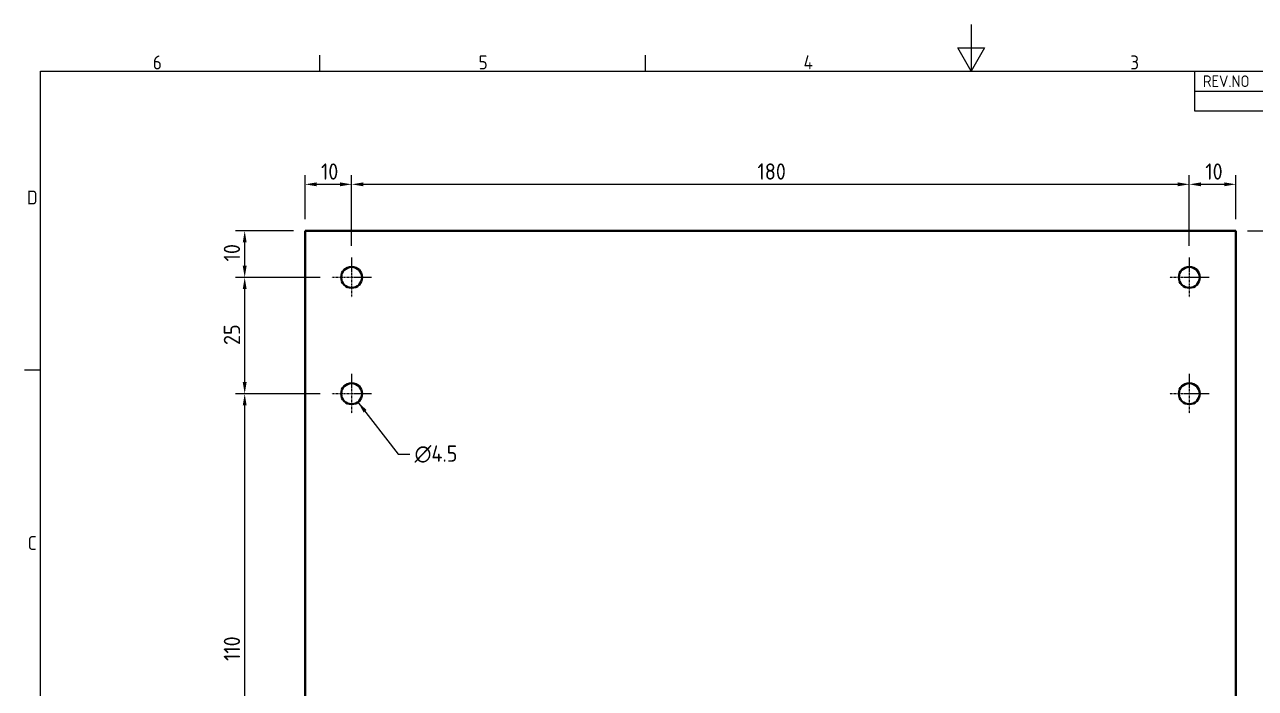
# Model space of a CAD drawing. Header units: millimetres. Extents: x 0 to 420, y 0 to 297.
# Drawn here: x 6.6 to 271.1, y 154.4 to 297 of the extents above; entities that cross this region are included whole.
import ezdxf

# ---------------------------------------------------------------- set-up
doc = ezdxf.new("R2010")
doc.units = ezdxf.units.MM
doc.linetypes.add('CHAIN', pattern=[0.7087, 0.4724, -0.0591, 0.1181, -0.0591])
doc.layers.get('0').update_dxf_attribs({"color": 3, "lineweight": 25, "true_color": 0x00ff00})
for name, color, linetype, lineweight, true_color in [('가시적인 것(ISO)', 3, 'Continuous', 40, 0x00ff00), ('기호(ISO)', 5, 'Continuous', 25, 0x0000ff), ('중심 표식(ISO)', 1, 'Continuous', 25, 0xff0000), ('치수(ISO)', 2, 'Continuous', 25, 0xffff00)]:
    doc.layers.add(name, color=color, linetype=linetype, lineweight=lineweight, true_color=true_color)
doc.layers.add('경계(ISO)', color=7, linetype='Continuous', lineweight=25)
doc.styles.add('ISO ProportionalPSTEK', font='isocp.shx')
doc.styles.add('문자 텍스트_PSTEK_POSCO', font='isocp.shx')
doc.styles.add('치수 텍스트_PSTEK_POSCO', font='isocp.shx')
doc.dimstyles.new('치수_PSTEK_POSCO', dxfattribs={"dimtxt": 3.5, "dimasz": 2.5, "dimexe": 2, "dimexo": 2.5, "dimgap": 1, "dimtad": 1, "dimrnd": 1e-08, "dimdsep": 46, "dimtxsty": '치수 텍스트_PSTEK_POSCO', "dimcen": 0.09, "dimdle": 10, "dimclrd": 7, "dimclre": 7, "dimclrt": 2, "dimadec": 1, "dimazin": 2, "dimtfac": 1, "dimtmove": 0, "dimatfit": 3, "dimfxl": 1, "dimtolj": 1, "dimlwd": -1, "dimlwe": -1, "dimarcsym": 0})
doc.dimstyles.new('치수_PSTEK_POSCO$7', dxfattribs={"dimtxt": 3.5, "dimasz": 2.5, "dimexe": 2, "dimexo": 2.5, "dimgap": 1, "dimtad": 1, "dimrnd": 1e-08, "dimdsep": 46, "dimtxsty": '치수 텍스트_PSTEK_POSCO', "dimcen": 0.09, "dimdle": 10, "dimclrd": 7, "dimclre": 7, "dimclrt": 2, "dimadec": 1, "dimazin": 2, "dimtfac": 1, "dimtmove": 0, "dimatfit": 3, "dimfxl": 1, "dimtolj": 1, "dimlwd": -1, "dimlwe": -1, "dimarcsym": 0})

# ---------------------------------------------------------------- blocks, each defined once
blk = doc.blocks.new('경계 Default Border')
at = {"layer": '경계(ISO)'}
for p, q in [((70, 287.0000076293945), (70, 290.4000091552734)), ((140, 287.0000076293945), (140, 290.4000091552734)), ((10, 222.7499961853027), (6.599999666213989, 222.7499961853027))]:
    blk.add_line(p, q, dxfattribs=at)
at = {"layer": '경계(ISO)', "flags": 128}
for points in [[(210, 297.0000076293945), (210, 287.0000076293945), (207.1132469177246, 292.0000076293945), (212.8867530822754, 292.0000076293945), (210, 287.0000076293945)], [(10, 10), (10, 287.0000076293945), (410, 287.0000076293945), (410, 10), (10, 10)]]:
    blk.add_lwpolyline(points, dxfattribs=at)
at = {"layer": '경계(ISO)', "color": 2, "true_color": 0xffff00, "char_height": 3.00000011920929, "attachment_point": 7, "style": '문자 텍스트_PSTEK_POSCO'}
for s, insert in [('6', (34.14453946055966, 287.3713945155963)), ('5', (104.1445394605597, 287.3713945155963)), ('4', (173.9734701308116, 287.4)), ('3', (244.1685395229535, 287.3713945155963)), ('D', (7.078270083685684, 258.3463944559917)), ('C', (7.244539400955009, 184.0963944559917))]:
    blk.add_mtext(s, dxfattribs=dict(at, insert=insert))
blk = doc.blocks.new('리비전 내역')
at = {"layer": '기호(ISO)'}
for p, q in [((258, 287.0000076293945), (410, 287.0000076293945)), ((258, 287.0000076293945), (258, 282.7200076293945)), ((273, 287.0000076293945), (273, 282.7200076293945)), ((288, 287.0000076293945), (288, 282.7200076293945)), ((365, 287.0000076293945), (365, 282.7200076293945)), ((380, 287.0000076293945), (380, 282.7200076293945)), ((395, 287.0000076293945), (395, 282.7200076293945)), ((410, 287.0000076293945), (410, 282.7200076293945)), ((258, 282.7200076293945), (410, 282.7200076293945)), ((258, 282.7200076293945), (258, 278.4400076293945)), ((273, 282.7200076293945), (273, 278.4400076293945)), ((288, 282.7200076293945), (288, 278.4400076293945)), ((365, 282.7200076293945), (365, 278.4400076293945)), ((380, 282.7200076293945), (380, 278.4400076293945)), ((395, 282.7200076293945), (395, 278.4400076293945)), ((410, 282.7200076293945), (410, 278.4400076293945)), ((258, 278.4400076293945), (410, 278.4400076293945))]:
    blk.add_line(p, q, dxfattribs=at)
at = {"layer": '기호(ISO)', "color": 2, "true_color": 0xffff00, "char_height": 2.5, "attachment_point": 7, "style": 'ISO ProportionalPSTEK'}
for s, insert in [('REV.NO', (259.7871163682308, 283.5831900503393)), ('DATE', (276.3142317728366, 283.5831900503393)), ('DESCRIPTION OF REVISION', (305.5070204333629, 283.5831900503393)), ('DRA.BY', (366.4757339553204, 283.5831900503393)), ('CH.BY', (382.8642915086117, 283.5831900503393)), ('APP.BY', (396.4777339604404, 283.5831900503393))]:
    blk.add_mtext(s, dxfattribs=dict(at, insert=insert))
blk = doc.blocks.new('*D22')
at = {"layer": 'Defpoints', "color": 0, "transparency": 16777216}
for p in [(53.89192365226226, 252.6769779423462), (66.86228570736468, 252.6769779423461), (72.61228570736469, 242.6769779423461)]:
    blk.add_point(p, dxfattribs=at)
at = {"layer": '치수(ISO)', "color": 7, "transparency": 16777216}
for p, q in [((64.36228570736468, 252.6769779423461), (51.89192365226226, 252.6769779423462)), ((53.89192365226226, 245.1769779423462), (53.89192365226226, 250.1769779423462)), ((70.11228570736469, 242.6769779423461), (51.89192365226226, 242.6769779423462))]:
    blk.add_line(p, q, dxfattribs=at)
for points in [[(53.4752569855956, 250.1769779423462), (54.30859031892893, 250.1769779423462), (53.89192365226226, 252.6769779423462)], [(53.4752569855956, 245.1769779423462), (54.30859031892893, 245.1769779423462), (53.89192365226226, 242.6769779423462)]]:
    blk.add_solid(points, dxfattribs=at)
at = {"layer": '치수(ISO)', "color": 2, "transparency": 16777216, "insert": (51.14192365226222, 246.1105999895902), "char_height": 3.5, "attachment_point": 4, "rotation": 90, "style": '치수 텍스트_PSTEK_POSCO'}
blk.add_mtext('\\A1;10', dxfattribs=at)
blk = doc.blocks.new('*D23')
at = {"layer": 'Defpoints', "color": 0, "transparency": 16777216}
for p in [(53.89192365226226, 242.6769779423462), (72.61228570736469, 242.6769779423461), (72.61228570736469, 217.6769779423461)]:
    blk.add_point(p, dxfattribs=at)
at = {"layer": '치수(ISO)', "color": 7, "transparency": 16777216}
for p, q in [((70.11228570736469, 242.6769779423461), (51.89192365226226, 242.6769779423462)), ((53.89192365226226, 220.1769779423462), (53.89192365226226, 240.1769779423462)), ((70.11228570736469, 217.6769779423461), (51.89192365226226, 217.6769779423462))]:
    blk.add_line(p, q, dxfattribs=at)
for points in [[(53.4752569855956, 240.1769779423462), (54.30859031892893, 240.1769779423462), (53.89192365226226, 242.6769779423462)], [(53.47525698559559, 220.1769779423462), (54.30859031892892, 220.1769779423462), (53.89192365226226, 217.6769779423462)]]:
    blk.add_solid(points, dxfattribs=at)
at = {"layer": '치수(ISO)', "color": 2, "transparency": 16777216, "insert": (51.14157916407324, 228.1450515925529), "char_height": 3.5, "attachment_point": 4, "rotation": 90, "style": '치수 텍스트_PSTEK_POSCO'}
blk.add_mtext('\\A1;25', dxfattribs=at)
blk = doc.blocks.new('*D24')
at = {"layer": 'Defpoints', "color": 0, "transparency": 16777216}
for p in [(53.89192365226226, 217.6769779423462), (72.61228570736469, 217.6769779423461), (72.61228570736475, 107.6769779423462)]:
    blk.add_point(p, dxfattribs=at)
at = {"layer": '치수(ISO)', "color": 7, "transparency": 16777216}
for p, q in [((70.11228570736469, 217.6769779423461), (51.89192365226226, 217.6769779423462)), ((53.89192365226224, 110.1769779423462), (53.89192365226226, 215.1769779423462)), ((70.11228570736475, 107.6769779423462), (51.89192365226224, 107.6769779423462))]:
    blk.add_line(p, q, dxfattribs=at)
for points in [[(53.4752569855956, 215.1769779423462), (54.30859031892893, 215.1769779423462), (53.89192365226226, 217.6769779423462)], [(53.47525698559557, 110.1769779423462), (54.3085903189289, 110.1769779423462), (53.89192365226224, 107.6769779423462)]]:
    blk.add_solid(points, dxfattribs=at)
at = {"layer": '치수(ISO)', "color": 2, "transparency": 16777216, "insert": (51.14192365226222, 160.2355999895902), "char_height": 3.5, "attachment_point": 4, "rotation": 90, "style": '치수 텍스트_PSTEK_POSCO'}
blk.add_mtext('\\A1;110', dxfattribs=at)
blk = doc.blocks.new('*D27')
at = {"layer": 'Defpoints', "color": 0, "transparency": 16777216}
for p in [(76.86228570736469, 262.6769779423461), (66.86228570736469, 252.6769779423461), (76.86228570736469, 246.9269779423462)]:
    blk.add_point(p, dxfattribs=at)
at = {"layer": '치수(ISO)', "color": 7, "transparency": 16777216}
for p, q in [((66.86228570736469, 255.1769779423461), (66.86228570736469, 264.6769779423461)), ((76.86228570736469, 249.4269779423462), (76.86228570736469, 264.6769779423461)), ((69.36228570736469, 262.6769779423461), (74.36228570736469, 262.6769779423461))]:
    blk.add_line(p, q, dxfattribs=at)
for points in [[(69.36228570736469, 263.0936446090128), (69.36228570736469, 262.2603112756794), (66.86228570736469, 262.6769779423461)], [(74.36228570736469, 263.0936446090128), (74.36228570736469, 262.2603112756794), (76.86228570736469, 262.6769779423461)]]:
    blk.add_solid(points, dxfattribs=at)
at = {"layer": '치수(ISO)', "color": 2, "transparency": 16777216, "insert": (70.27590775460878, 265.4269779423461), "char_height": 3.5, "attachment_point": 4, "style": '치수 텍스트_PSTEK_POSCO'}
blk.add_mtext('\\A1;10', dxfattribs=at)
blk = doc.blocks.new('*D28')
at = {"layer": 'Defpoints', "color": 0, "transparency": 16777216}
for p in [(256.8622857073647, 262.6769779423461), (76.86228570736469, 246.9269779423462), (256.8622857073647, 246.9269779423462)]:
    blk.add_point(p, dxfattribs=at)
at = {"layer": '치수(ISO)', "color": 7, "transparency": 16777216}
for p, q in [((76.86228570736469, 249.4269779423462), (76.86228570736469, 264.6769779423461)), ((256.8622857073647, 249.4269779423462), (256.8622857073647, 264.6769779423461)), ((79.36228570736469, 262.6769779423461), (254.3622857073647, 262.6769779423461))]:
    blk.add_line(p, q, dxfattribs=at)
for points in [[(79.36228570736469, 263.0936446090128), (79.36228570736469, 262.2603112756794), (76.86228570736469, 262.6769779423461)], [(254.3622857073647, 263.0936446090128), (254.3622857073647, 262.2603112756794), (256.8622857073647, 262.6769779423461)]]:
    blk.add_solid(points, dxfattribs=at)
at = {"layer": '치수(ISO)', "color": 2, "transparency": 16777216, "insert": (164.0709077546088, 265.4269779423461), "char_height": 3.5, "attachment_point": 4, "style": '치수 텍스트_PSTEK_POSCO'}
blk.add_mtext('\\A1;180', dxfattribs=at)
blk = doc.blocks.new('*D29')
at = {"layer": 'Defpoints', "color": 0, "transparency": 16777216}
for p in [(266.8622857073647, 262.6769779423461), (266.8622857073647, 252.6769779423461), (256.8622857073647, 246.9269779423462)]:
    blk.add_point(p, dxfattribs=at)
at = {"layer": '치수(ISO)', "color": 7, "transparency": 16777216}
for p, q in [((256.8622857073647, 249.4269779423462), (256.8622857073647, 264.6769779423461)), ((266.8622857073647, 255.1769779423461), (266.8622857073647, 264.6769779423461)), ((259.3622857073647, 262.6769779423461), (264.3622857073647, 262.6769779423461))]:
    blk.add_line(p, q, dxfattribs=at)
for points in [[(259.3622857073647, 263.0936446090128), (259.3622857073647, 262.2603112756794), (256.8622857073647, 262.6769779423461)], [(264.3622857073647, 263.0936446090128), (264.3622857073647, 262.2603112756794), (266.8622857073647, 262.6769779423461)]]:
    blk.add_solid(points, dxfattribs=at)
at = {"layer": '치수(ISO)', "color": 2, "transparency": 16777216, "insert": (260.2959077546088, 265.4269779423461), "char_height": 3.5, "attachment_point": 4, "style": '치수 텍스트_PSTEK_POSCO'}
blk.add_mtext('\\A1;10', dxfattribs=at)
blk = doc.blocks.new('*D31')
at = {"layer": 'Defpoints', "color": 0, "transparency": 16777216}
for p in [(266.8622857073647, 252.6769779423461), (278.5999882139818, 252.6769779423461), (266.8622857073648, 72.67697794234614)]:
    blk.add_point(p, dxfattribs=at)
at = {"layer": '치수(ISO)', "color": 7, "transparency": 16777216}
for p, q in [((269.3622857073647, 252.6769779423461), (280.5999882139818, 252.6769779423461)), ((278.5999882139817, 75.17697794234614), (278.5999882139818, 250.1769779423461)), ((269.3622857073648, 72.67697794234614), (280.5999882139817, 72.67697794234614))]:
    blk.add_line(p, q, dxfattribs=at)
for points in [[(278.1833215473151, 250.1769779423461), (279.0166548806484, 250.1769779423461), (278.5999882139818, 252.6769779423461)], [(278.183321547315, 75.17697794234614), (279.0166548806484, 75.17697794234614), (278.5999882139817, 72.67697794234614)]]:
    blk.add_solid(points, dxfattribs=at)
at = {"layer": '치수(ISO)', "color": 2, "transparency": 16777216, "insert": (275.8499882139817, 159.8755999895902), "char_height": 3.5, "attachment_point": 4, "rotation": 90, "style": '치수 텍스트_PSTEK_POSCO'}
blk.add_mtext('\\A1;180', dxfattribs=at)

msp = doc.modelspace()

# ---------------------------------------------------------------- linework, layer by layer
at = {"layer": '가시적인 것(ISO)'}
for p, q in [((66.86228570736468, 252.6769779423461), (66.86228570736472, 72.67697794234614)), ((266.8622857073647, 252.6769779423461), (66.86228570736468, 252.6769779423461)), ((266.8622857073647, 72.67697794234613), (266.8622857073647, 252.6769779423461))]:
    msp.add_line(p, q, dxfattribs=at)
for centre in [(76.86228570736468, 242.6769779423461), (256.8622857073647, 242.6769779423462), (76.86228570736468, 217.6769779423461), (256.8622857073647, 217.6769779423461)]:
    msp.add_circle(centre, 2.25, dxfattribs=at)
at = {"layer": '중심 표식(ISO)', "linetype": 'CHAIN'}
for p, q in [((76.86228570736469, 246.9269779423462), (76.86228570736469, 238.4269779423461)), ((256.8622857073647, 246.9269779423462), (256.8622857073647, 238.4269779423462)), ((81.1122857073647, 242.6769779423461), (72.61228570736469, 242.6769779423461)), ((261.1122857073647, 242.6769779423462), (252.6122857073647, 242.6769779423462)), ((76.86228570736469, 221.9269779423462), (76.86228570736469, 213.4269779423461)), ((256.8622857073647, 221.9269779423462), (256.8622857073647, 213.4269779423462)), ((81.1122857073647, 217.6769779423461), (72.61228570736469, 217.6769779423461)), ((261.1122857073647, 217.6769779423462), (252.6122857073647, 217.6769779423462))]:
    msp.add_line(p, q, dxfattribs=at)

# ---------------------------------------------------------------- block references
msp.add_blockref('경계 Default Border', (0, 0))
at = {"layer": '기호(ISO)'}
msp.add_blockref('리비전 내역', (0, 0), dxfattribs=at)

# ---------------------------------------------------------------- texts
at = {"layer": '기호(ISO)', "color": 2, "true_color": 0xffff00, "insert": (90.38731737850185, 204.705348437778), "char_height": 3.499999940395355, "width": 11.03152021169663, "attachment_point": 4, "line_spacing_factor": 0.612500011920929, "style": '치수 텍스트_PSTEK_POSCO'}
msp.add_mtext('{\\fAIGDT|b0|i0;\\H3.5000;n\\fisocp|b0|i0;\\H3.5000;4.5}', dxfattribs=at)

# ---------------------------------------------------------------- dimensions: what is measured, and where the dimension line sits
at = {"layer": '치수(ISO)', "color": 7}
for base, p1, p2, angle, picture, middle in [((76.86228570736469, 262.6769779423461), (66.86228570736469, 252.6769779423461), (76.86228570736469, 246.9269779423462), 180, '*D27', (71.85228570736469, 262.6769779423461)), ((256.8622857073647, 262.6769779423461), (76.86228570736469, 246.9269779423462), (256.8622857073647, 246.9269779423462), 180, '*D28', (166.8722857073647, 262.6769779423461)), ((266.8622857073647, 262.6769779423461), (256.8622857073647, 246.9269779423462), (266.8622857073647, 252.6769779423461), 180, '*D29', (261.8722857073647, 262.6769779423461)), ((53.89192365226226, 252.6769779423462), (72.61228570736469, 242.6769779423461), (66.86228570736468, 252.6769779423461), 90, '*D22', (53.89192365226222, 247.6869779423461)), ((278.5999882139818, 252.6769779423461), (266.8622857073648, 72.67697794234614), (266.8622857073647, 252.6769779423461), 90, '*D31', (278.5999882139817, 162.6769779423461)), ((53.89192365226226, 242.6769779423462), (72.61228570736469, 217.6769779423461), (72.61228570736469, 242.6769779423461), 90, '*D23', (53.89192365226222, 230.1869779423461)), ((53.89192365226226, 217.6769779423462), (72.61228570736475, 107.6769779423462), (72.61228570736469, 217.6769779423461), 90, '*D24', (53.89192365226222, 162.6869779423461))]:
    dim = msp.add_linear_dim(base=base, p1=p1, p2=p2, angle=angle, dimstyle='치수_PSTEK_POSCO', override={"dimdec": 2, "dimtp": 0, "dimtm": -0, "dimtdec": 2, "dimtofl": 0, "dimatfit": 1}, dxfattribs=at)
    dim.commit()
    dim.dimension.update_dxf_attribs({"geometry": picture, "text_midpoint": middle, "dimtype": 160})

# ---------------------------------------------------------------- leaders
at = {"layer": '기호(ISO)', "color": 7, "annotation_type": 0, "has_hookline": 1, "hookline_direction": 0, "text_width": 10.23722085042391}
msp.add_leader([(78.2291617436153, 215.8897594605919), (86.88731737850185, 204.705348437778), (89.38731737850185, 204.705348437778)], dimstyle='치수_PSTEK_POSCO$7', override={"dimtad": 0}, dxfattribs=at)

doc.saveas('drawing.dxf')
